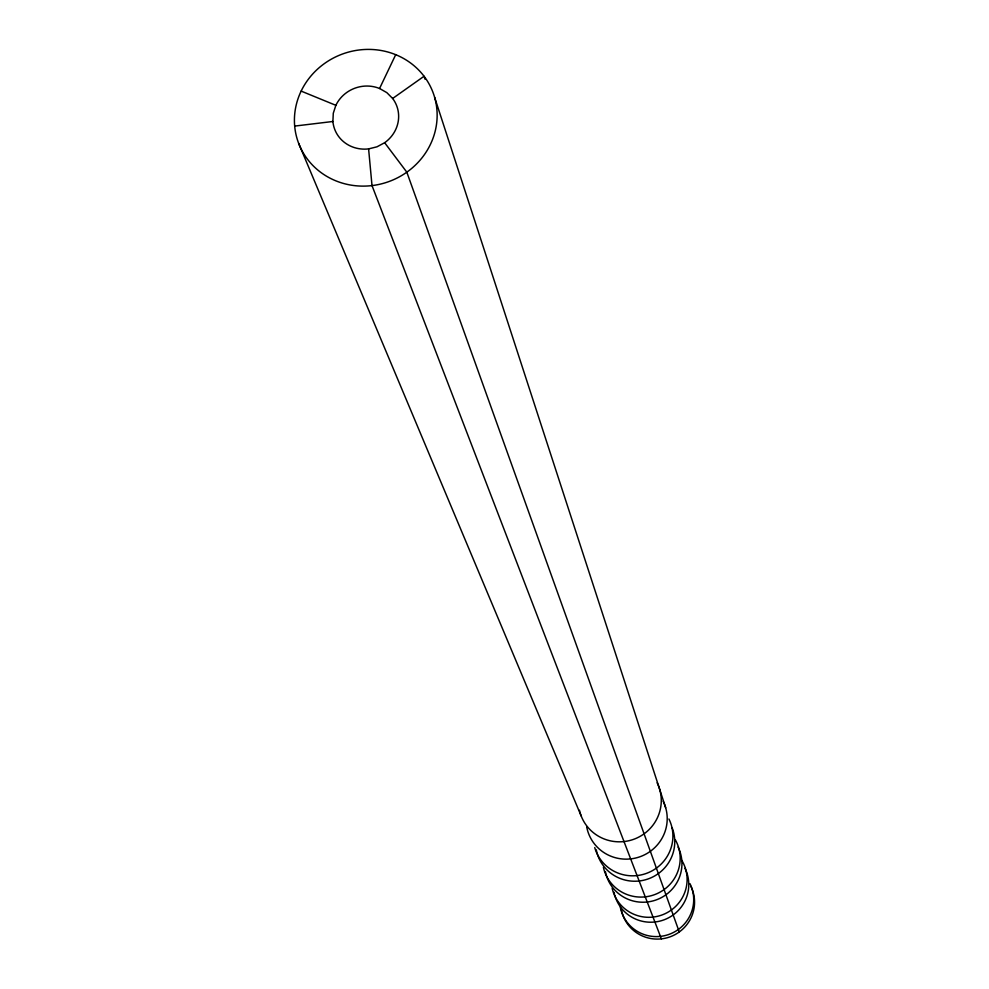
<?xml version="1.0" encoding="UTF-8"?>
<svg xmlns="http://www.w3.org/2000/svg" width="989" height="989" viewBox="0 0 989 989"><rect width="100%" height="100%" fill="white"/><g stroke="black" fill="none" stroke-linecap="round" stroke-linejoin="round"><path stroke-width="1.48" d="M661.381 938.858L372.012 185.598L368.6 148.894A33.156 31.327 -20.4 0 1 332.897 121.486L333.281 113.253L335.864 105.316A33.156 31.327 -20.4 0 1 379.566 88.491L395.711 54.679M679.27 931.959L406.825 172.185L384.647 142.713A33.156 31.327 -20.4 0 0 392.645 98.48L424.058 76.252L425.023 79.194M384.647 142.713L377.007 146.805L368.6 148.894M294.66 126.085L332.897 121.486M301.138 91.099L335.864 105.316M379.566 88.491L386.823 92.632L392.645 98.48M298.653 143.356L581.149 815.9M434.628 97.33A71.838 67.87 -20.4 0 1 347.621 184.473A71.838 67.87 -20.4 0 1 315.083 71.48A71.838 67.87 -20.4 0 1 434.628 97.33L665.659 807.729M657.141 782.806A41.489 40.673 -20.4 0 1 633.405 839.414A41.489 40.673 -20.4 0 1 579.455 810.251M668.923 818.979A39.906 39.201 -20.4 0 1 647.202 873.102A39.906 39.201 -20.4 0 1 594.735 847.585M663.149 801.238A40.685 39.919 -20.4 0 1 639.327 856.981A40.685 39.919 -20.4 0 1 586.724 827.014M675.24 839.636A38.93 38.274 -20.4 0 1 655.126 894.439A38.93 38.274 -20.4 0 1 603.389 867.341M672.161 827.842A39.659 38.967 -20.4 0 1 647.597 879.122A39.659 38.967 -20.4 0 1 597.084 853.161M596.787 852.073A39.659 38.967 -20.4 0 1 596.293 849.86M678.071 847.079A38.682 38.052 -20.4 0 1 655.46 900.175A38.682 38.052 -20.4 0 1 605.404 871.581M681.73 860.269A37.99 37.397 -20.4 0 1 663.174 914.528A37.99 37.397 -20.4 0 1 612.154 888.258M684.994 868.354A37.755 37.174 -20.4 0 1 664.497 919.659A37.755 37.174 -20.4 0 1 614.824 895.416M614.54 894.377A37.755 37.174 -20.4 0 1 614.07 892.263M689.976 883.647A37.088 36.556 -20.4 0 1 668.329 934.63A37.088 36.556 -20.4 0 1 620.301 907.136M690.841 886.305A36.976 36.445 -20.4 0 1 669.256 937.127A36.976 36.445 -20.4 0 1 621.376 909.707"/></g></svg>
